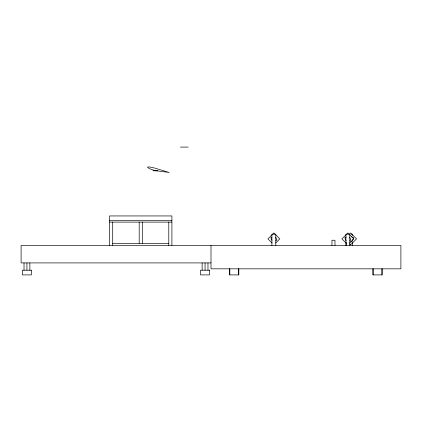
<?xml version="1.0" encoding="UTF-8"?>
<svg xmlns="http://www.w3.org/2000/svg" width="422" height="422" viewBox="0 0 422 422"><rect width="100%" height="100%" fill="white"/><g stroke="black" fill="none" stroke-linecap="round" stroke-linejoin="round"><path stroke-width="0.63" d="M275.677 242.998L279.807 238.884L273.852 232.944L267.912 238.884L272.042 242.998M349.221 234.315L350.592 232.944L356.532 238.884L350.592 244.823L349.68 243.911M349.674 242.998L353.784 238.884L347.844 232.944L341.904 238.884L346.478 243.457M271.821 237.238L270.766 237.707L271.942 240.35M275.819 240.524L276.874 240.055L275.698 237.412M346.346 237L344.763 237.707L346.172 240.878M349.812 240.524L350.872 240.055L349.696 237.412M180.442 147.088L188.228 147.088M109.588 220.31L171.902 220.31M109.588 222.099L171.902 222.099M349.933 234.173L345.908 234.173L345.908 245.467M351.231 234.173L352.528 234.173L352.528 235.429M112.7 243.362L168.784 243.362M211 262.917L21.1 262.917L21.1 245.467L400.9 245.467L400.9 268.835L211 268.835L211 245.467M152.933 170.71L158.988 171.089L169.222 172.492L154.431 167.988L149.304 166.922L147.468 167.138L148.866 168.346L151.345 169.444L154.521 170.34L157.907 170.71M351.563 236.768L353.678 237.707L351.795 241.938L350.74 241.463M382.089 268.835L382.089 274.912L372.974 274.912L372.974 268.835M381.979 268.835L381.979 274.912M373.09 268.835L373.09 274.912M352.528 242.328L352.528 245.467M349.801 234.173L349.801 245.467M346.246 242.428L346.246 245.456M334.978 245.467L334.978 240.25L331.945 240.25L331.945 245.467M275.803 245.467L275.803 234.173L271.91 234.173L271.91 245.467M238.81 268.835L238.81 274.912L229.695 274.912L229.695 268.835M238.699 268.835L238.699 274.912M229.811 268.835L229.811 274.912M207.977 262.917L207.977 270.207M205.055 262.917L205.055 270.207M202.133 262.917L202.133 270.207M171.902 245.467L171.902 215.948L109.588 215.948L109.588 245.467M168.784 222.099L168.784 245.467M142.304 222.099L142.304 243.362M139.186 222.099L139.186 243.362M112.7 222.099L112.7 245.467M29.862 262.917L29.862 270.207M26.939 262.917L26.939 270.207M24.022 262.917L24.022 270.207M31.386 270.207L22.382 270.207L22.382 274.912L31.386 274.912L31.386 270.207M209.502 270.207L200.497 270.207L200.497 274.912L209.502 274.912L209.502 270.207"/></g></svg>
